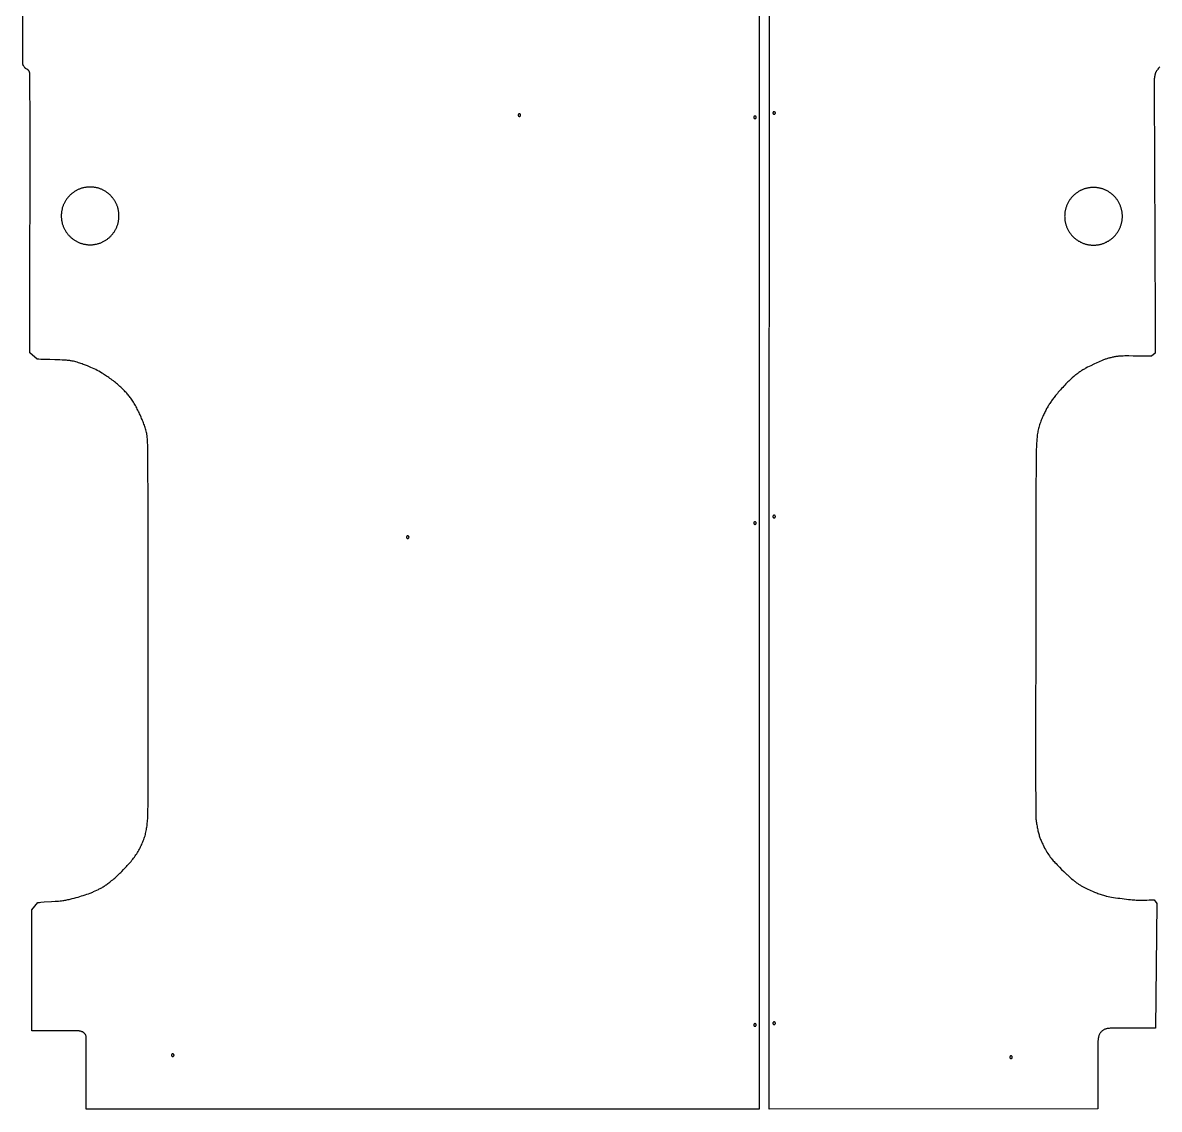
# Model space of a CAD drawing. Extents: x 346 to 6958, y 181 to 6446.
# Drawn here: x 2884 to 4655, y 2467 to 4162 of the extents above; entities that cross this region are included whole.
import ezdxf

# ---------------------------------------------------------------- set-up
doc = ezdxf.new("R2010")
doc.units = 0
doc.layers.add('Default Layer', color=1, linetype='CONTINUOUS')

msp = doc.modelspace()

# ---------------------------------------------------------------- linework, layer by layer
at = {"layer": 'Default Layer'}
for points in [[(4031.7, 4418.3), (4031.7, 3929.7), (4031.7, 3441.2), (4031.7, 2952.6), (4031.7, 2467.1), (2982.8, 2467), (2982.8, 2577), (2982.8, 2577.6), (2982.8, 2578.1), (2982.8, 2578.7), (2982.8, 2579.2), (2982.7, 2579.8), (2982.6, 2580.3), (2982.5, 2580.8), (2982.4, 2581.3), (2982.2, 2581.9), (2982, 2582.4), (2981.8, 2582.8), (2981.6, 2583.3), (2981.3, 2583.8), (2981, 2584.2), (2980.7, 2584.7), (2980.3, 2585.1), (2980, 2585.5), (2979.5, 2585.9), (2979.1, 2586.3), (2978.7, 2586.6), (2978.2, 2587), (2977.6, 2587.3), (2977.1, 2587.6), (2976.5, 2587.9), (2975.9, 2588.1), (2975.2, 2588.4), (2974.6, 2588.6), (2973.9, 2588.8), (2973.1, 2588.9), (2972.3, 2589.1), (2971.5, 2589.2), (2970.7, 2589.3), (2970.7, 2589.3), (2897.6, 2589.3), (2897.6, 2778.3), (2907.4, 2789.6), (2909.6, 2789.8), (2912, 2790), (2917.3, 2790.4), (2928.6, 2791.1), (2934.2, 2791.5), (2936.9, 2791.7), (2939.5, 2791.9), (2941.9, 2792.1), (2944.1, 2792.4), (2946, 2792.6), (2947.8, 2792.8), (2949.3, 2793.1), (2951, 2793.4), (2952.6, 2793.7), (2954.2, 2794.1), (2955.8, 2794.4), (2957.4, 2794.8), (2960.7, 2795.6), (2963.8, 2796.4), (2966.9, 2797.3), (2969.9, 2798.1), (2972.7, 2799), (2975.4, 2799.8), (2978.1, 2800.6), (2980.9, 2801.5), (2983.6, 2802.4), (2986.2, 2803.3), (2988.9, 2804.3), (2990.2, 2804.8), (2991.5, 2805.3), (2992.8, 2805.9), (2994.1, 2806.5), (2996.7, 2807.6), (2999.3, 2808.8), (3001.8, 2810.1), (3003, 2810.7), (3004.3, 2811.4), (3005.5, 2812), (3006.8, 2812.7), (3008, 2813.4), (3009.2, 2814.1), (3010.4, 2814.9), (3011.6, 2815.6), (3012.8, 2816.4), (3013.9, 2817.2), (3015.2, 2818), (3016.4, 2819), (3017.8, 2820.1), (3019.3, 2821.2), (3020.7, 2822.4), (3022.3, 2823.7), (3023.9, 2825), (3025.5, 2826.4), (3027.1, 2827.8), (3028.7, 2829.3), (3030.3, 2830.7), (3031.9, 2832.2), (3033.5, 2833.7), (3035, 2835.1), (3036.5, 2836.6), (3038, 2838), (3040.8, 2840.9), (3043.7, 2844), (3045.2, 2845.5), (3046.7, 2847.1), (3048.2, 2848.7), (3049.7, 2850.4), (3051.1, 2852), (3052.5, 2853.7), (3053.9, 2855.4), (3055.3, 2857.1), (3056.6, 2858.8), (3057.9, 2860.5), (3059.1, 2862.2), (3060.2, 2864), (3061.3, 2865.7), (3062.4, 2867.4), (3063.5, 2869.2), (3064.5, 2871), (3065.5, 2872.8), (3066.5, 2874.7), (3067.4, 2876.5), (3068.3, 2878.4), (3069.2, 2880.2), (3070, 2882.1), (3070.8, 2884), (3071.6, 2885.9), (3072.3, 2887.8), (3073, 2889.7), (3073.7, 2891.6), (3074.3, 2893.5), (3074.8, 2895.5), (3075.3, 2897.4), (3075.8, 2899.4), (3076.2, 2901.3), (3076.5, 2903.3), (3076.8, 2905.3), (3077.1, 2907.2), (3077.4, 2909.2), (3077.6, 2911.2), (3077.8, 2913.2), (3078, 2915.2), (3078.2, 2917.2), (3078.5, 2921.2), (3078.8, 2925.2), (3078.8, 2926.1), (3078.9, 2927.7), (3078.9, 2933.2), (3079, 2941.3), (3079, 2951.9), (3079.1, 2979.9), (3079.2, 3015.6), (3079.2, 3057.5), (3079.2, 3104), (3079.2, 3204.8), (3079.1, 3305.7), (3079, 3394.3), (3079, 3430.2), (3078.9, 3458.3), (3078.9, 3477.3), (3078.8, 3482.8), (3078.8, 3485.4), (3078.7, 3487.6), (3078.7, 3489.9), (3078.7, 3494.6), (3078.6, 3499.2), (3078.5, 3501.6), (3078.5, 3503.9), (3078.4, 3506.2), (3078.3, 3508.5), (3078.2, 3510.7), (3078, 3512.9), (3077.8, 3515), (3077.6, 3517.1), (3077.4, 3518.1), (3077.3, 3519.1), (3077.1, 3520.1), (3076.9, 3521), (3076.5, 3522.9), (3076.1, 3524.8), (3075.6, 3526.7), (3075.1, 3528.5), (3074.5, 3530.4), (3073.9, 3532.2), (3073.3, 3534), (3072.6, 3535.9), (3071.9, 3537.7), (3071.2, 3539.5), (3070.5, 3541.3), (3069.7, 3543.1), (3069, 3544.8), (3068.2, 3546.6), (3066.6, 3550.2), (3065.8, 3551.9), (3065, 3553.7), (3064.1, 3555.5), (3063.2, 3557.4), (3062.2, 3559.2), (3061.3, 3561), (3060.3, 3562.8), (3059.3, 3564.6), (3058.3, 3566.4), (3057.3, 3568.1), (3056.3, 3569.8), (3055.2, 3571.5), (3054.2, 3573.1), (3053.2, 3574.6), (3052.2, 3576.1), (3051.2, 3577.5), (3050.2, 3578.8), (3049.1, 3580.1), (3048.1, 3581.4), (3047, 3582.7), (3045.9, 3584), (3044.8, 3585.2), (3043.6, 3586.4), (3042.5, 3587.7), (3041.3, 3588.9), (3040.1, 3590), (3038.9, 3591.2), (3037.7, 3592.4), (3036.5, 3593.5), (3035.2, 3594.7), (3032.7, 3596.9), (3031.4, 3598), (3030, 3599.2), (3028.4, 3600.5), (3026.8, 3601.7), (3025.1, 3603.1), (3023.3, 3604.4), (3021.5, 3605.7), (3019.7, 3607), (3017.9, 3608.3), (3016.2, 3609.5), (3014.4, 3610.7), (3012.8, 3611.8), (3011.2, 3612.9), (3009.7, 3613.9), (3008.3, 3614.8), (3007.1, 3615.5), (3004.7, 3616.9), (3002.3, 3618.3), (2999.9, 3619.6), (2997.5, 3620.9), (2995, 3622.1), (2992.5, 3623.2), (2990, 3624.3), (2987.5, 3625.4), (2984.7, 3626.5), (2981.6, 3627.7), (2979.9, 3628.4), (2978.1, 3629), (2976.3, 3629.7), (2974.4, 3630.4), (2972.5, 3631), (2970.6, 3631.6), (2968.7, 3632.2), (2966.7, 3632.8), (2964.8, 3633.3), (2962.8, 3633.8), (2960.9, 3634.2), (2959.1, 3634.6), (2958.1, 3634.7), (2957, 3634.9), (2955.8, 3635), (2954.5, 3635.1), (2953.2, 3635.2), (2951.7, 3635.4), (2948.5, 3635.6), (2945.1, 3635.7), (2941.5, 3635.9), (2937.8, 3636), (2933.9, 3636.1), (2926.1, 3636.4), (2918.6, 3636.6), (2915.1, 3636.7), (2911.8, 3636.8), (2908.8, 3636.9), (2906.1, 3637.1), (2894.9, 3647), (2894.9, 3708.4), (2894.9, 3777.1), (2895, 3917.6), (2895, 3980), (2895, 4030.8), (2894.9, 4050.4), (2894.9, 4065.4), (2894.8, 4075.1), (2894.8, 4077.8), (2894.7, 4078.5), (2894.7, 4078.9), (2894.6, 4079.7), (2894.6, 4080.4), (2894.6, 4082), (2894.6, 4082.7), (2894.5, 4083.5), (2894.5, 4083.8), (2894.4, 4084.2), (2894.3, 4084.6), (2894.2, 4085), (2894.1, 4085.3), (2893.9, 4085.7), (2893.7, 4086.1), (2893.5, 4086.4), (2893.3, 4086.8), (2893, 4087.2), (2892.7, 4087.5), (2892.3, 4087.9), (2891.9, 4088.2), (2891.4, 4088.6), (2890.9, 4088.9), (2890.4, 4089.3), (2889.8, 4089.6), (2889.1, 4089.9), (2888.4, 4090.3), (2887.6, 4090.6), (2886.9, 4091.8), (2886.1, 4092.9), (2885.5, 4093.9), (2885.2, 4094.4), (2884.9, 4094.9), (2884.6, 4095.4), (2884.4, 4095.9), (2884.2, 4096.4), (2884, 4096.9), (2883.9, 4097.4), (2883.8, 4098), (2883.7, 4098.5), (2883.7, 4099.2), (2884.1, 4906.9)], [(4656.1, 4093.2), (4655.1, 4092), (4654.1, 4090.8), (4653.3, 4089.6), (4652.5, 4088.6), (4651.9, 4087.6), (4651.3, 4086.8), (4650.8, 4086), (4650.5, 4085.4), (4650.1, 4084.7), (4649.8, 4084), (4649.5, 4083.3), (4649.3, 4082.6), (4649.1, 4081.9), (4648.9, 4081.2), (4648.7, 4080.4), (4648.5, 4079.7), (4648.4, 4078.9), (4648.1, 4077.4), (4647.9, 4075.9), (4647.7, 4074.4), (4647.7, 4074), (4647.7, 4073.2), (4647.7, 4070.5), (4647.6, 4060.8), (4647.7, 4045.9), (4647.7, 4026.3), (4647.9, 3975.7), (4648.2, 3913.6), (4648.5, 3845), (4648.8, 3774.4), (4648.9, 3739.9), (4649, 3706.7), (4649, 3675.5), (4649, 3646.7), (4643.5, 3641.7), (4636.8, 3641.8), (4629.6, 3641.8), (4614.8, 3642), (4608, 3642.1), (4604.8, 3642.1), (4601.9, 3642.1), (4599.2, 3642), (4596.9, 3642), (4594.9, 3641.9), (4594.1, 3641.8), (4593.4, 3641.7), (4592, 3641.6), (4590.7, 3641.4), (4589.3, 3641.2), (4588, 3641), (4586.6, 3640.8), (4585.3, 3640.6), (4583.9, 3640.3), (4582.6, 3640), (4581.3, 3639.7), (4580, 3639.4), (4578.6, 3639.1), (4577.3, 3638.8), (4576.1, 3638.4), (4574.8, 3638), (4573.6, 3637.7), (4572.3, 3637.3), (4571.1, 3636.9), (4569.9, 3636.5), (4568.7, 3636), (4567.5, 3635.5), (4566.4, 3635.1), (4565.2, 3634.6), (4562.9, 3633.5), (4560.6, 3632.4), (4558.3, 3631.3), (4553.7, 3629.1), (4548.8, 3626.8), (4546.3, 3625.6), (4543.8, 3624.4), (4541.2, 3623.1), (4540, 3622.4), (4538.7, 3621.7), (4537.5, 3621), (4536.2, 3620.3), (4535, 3619.6), (4533.8, 3618.8), (4532.7, 3618.1), (4531.5, 3617.2), (4530.3, 3616.4), (4529.1, 3615.5), (4528, 3614.7), (4526.8, 3613.7), (4525.6, 3612.8), (4524.4, 3611.9), (4523.3, 3610.9), (4522.1, 3609.9), (4519.8, 3607.9), (4517.6, 3605.9), (4515.4, 3603.9), (4514.3, 3602.8), (4512.9, 3601.5), (4511.5, 3600), (4510, 3598.5), (4508.4, 3596.8), (4506.7, 3595), (4505, 3593.1), (4503.2, 3591.3), (4501.5, 3589.4), (4499.8, 3587.5), (4498.1, 3585.6), (4496.6, 3583.8), (4495.1, 3582), (4493.7, 3580.4), (4492.5, 3578.9), (4491.4, 3577.5), (4490.4, 3576.2), (4489.5, 3574.9), (4488.5, 3573.6), (4487.6, 3572.3), (4486.7, 3570.9), (4485.8, 3569.6), (4484.9, 3568.2), (4484, 3566.9), (4483.2, 3565.5), (4482.3, 3564.1), (4481.5, 3562.7), (4480.7, 3561.3), (4479.9, 3559.9), (4479.1, 3558.4), (4478.4, 3557), (4477.6, 3555.6), (4476.9, 3554.1), (4476.2, 3552.5), (4475.4, 3550.9), (4474.6, 3549.2), (4473.9, 3547.5), (4473.1, 3545.7), (4472.4, 3543.9), (4471.6, 3542.1), (4470.9, 3540.2), (4470.2, 3538.3), (4469.5, 3536.4), (4468.9, 3534.5), (4468.3, 3532.6), (4467.7, 3530.7), (4467.2, 3528.8), (4466.7, 3526.9), (4466.3, 3525), (4466, 3523.1), (4465.6, 3521.1), (4465.3, 3519.1), (4465.1, 3517.1), (4464.9, 3515.1), (4464.7, 3513), (4464.5, 3510.9), (4464.4, 3508.9), (4464.2, 3506.8), (4464, 3502.6), (4463.6, 3494.3), (4463.6, 3491.7), (4463.5, 3486.1), (4463.4, 3466.9), (4463.3, 3438.1), (4463.2, 3401.5), (4463.1, 3358.5), (4463, 3310.7), (4462.9, 3259.8), (4462.8, 3207.3), (4462.8, 3154.9), (4462.7, 3104), (4462.7, 3056.3), (4462.7, 3013.5), (4462.7, 2976.9), (4462.8, 2948.4), (4462.8, 2937.6), (4462.9, 2929.4), (4463, 2924), (4463, 2922.3), (4463.1, 2921.5), (4463.2, 2919.7), (4463.5, 2917.9), (4463.7, 2916.1), (4464, 2914.2), (4464.2, 2912.3), (4464.6, 2910.5), (4464.9, 2908.6), (4465.2, 2906.8), (4465.6, 2905), (4466, 2903.2), (4466.3, 2901.4), (4466.7, 2899.7), (4467.2, 2898.1), (4467.6, 2896.5), (4468, 2895), (4468.4, 2893.6), (4468.9, 2892.1), (4469.4, 2890.7), (4469.9, 2889.3), (4470.5, 2887.8), (4471.1, 2886.3), (4471.7, 2884.9), (4472.4, 2883.5), (4473, 2882), (4473.7, 2880.6), (4474.3, 2879.3), (4475.6, 2876.7), (4476.8, 2874.3), (4478, 2872.1), (4479.1, 2870.1), (4480.3, 2868.1), (4481.5, 2866.2), (4482.8, 2864.3), (4484.1, 2862.4), (4485.5, 2860.5), (4486.9, 2858.7), (4488.3, 2856.9), (4489.1, 2855.9), (4490.2, 2854.7), (4491.5, 2853.4), (4492.9, 2851.8), (4494.5, 2850.2), (4496.1, 2848.4), (4499.7, 2844.8), (4503.3, 2841.2), (4506.8, 2837.8), (4509.9, 2834.8), (4511.2, 2833.5), (4512.3, 2832.5), (4514.5, 2830.5), (4516.7, 2828.6), (4518.9, 2826.7), (4521.2, 2824.8), (4523.4, 2823), (4524.5, 2822.1), (4525.6, 2821.2), (4526.7, 2820.4), (4527.8, 2819.7), (4528.8, 2818.9), (4529.8, 2818.3), (4530.8, 2817.6), (4531.8, 2817), (4532.8, 2816.4), (4533.8, 2815.8), (4535.9, 2814.6), (4538, 2813.4), (4540.1, 2812.4), (4542.2, 2811.3), (4544.3, 2810.3), (4546.5, 2809.3), (4548.8, 2808.2), (4551.6, 2807.1), (4554.7, 2805.8), (4556.3, 2805.1), (4558, 2804.5), (4559.7, 2803.8), (4561.4, 2803.2), (4563.1, 2802.6), (4564.9, 2802), (4566.6, 2801.4), (4568.3, 2800.9), (4570, 2800.4), (4571.6, 2799.9), (4572.5, 2799.7), (4573.5, 2799.5), (4575.7, 2799), (4578.3, 2798.6), (4581.1, 2798.1), (4584.1, 2797.6), (4587.4, 2797.1), (4590.7, 2796.6), (4594.2, 2796.2), (4597.6, 2795.7), (4601, 2795.3), (4604.3, 2794.9), (4607.5, 2794.5), (4610.4, 2794.2), (4613.1, 2793.9), (4615.5, 2793.7), (4617.6, 2793.6), (4619.4, 2793.4), (4621.3, 2793.3), (4623.2, 2793.3), (4625, 2793.2), (4626.9, 2793.2), (4628.7, 2793.2), (4632.5, 2793.3), (4636.2, 2793.4), (4639.9, 2793.5), (4643.7, 2793.5), (4645.5, 2793.5), (4647.4, 2793.6), (4651.8, 2787.8), (4649.7, 2593.4), (4579.9, 2593.4), (4578.8, 2593.4), (4577.6, 2593.3), (4576.5, 2593.2), (4575.5, 2593.1), (4574.4, 2592.9), (4573.4, 2592.7), (4572.5, 2592.4), (4571.5, 2592.1), (4570.6, 2591.8), (4569.7, 2591.4), (4568.9, 2591), (4568.1, 2590.5), (4567.3, 2590), (4566.5, 2589.4), (4565.8, 2588.8), (4565.2, 2588.1), (4564.5, 2587.4), (4563.9, 2586.7), (4563.4, 2585.9), (4562.8, 2585), (4562.4, 2584.1), (4561.9, 2583.2), (4561.5, 2582.2), (4561.2, 2581.1), (4560.8, 2580), (4560.6, 2578.9), (4560.3, 2577.7), (4560.1, 2576.4), (4560, 2575.1), (4559.9, 2573.7), (4559.8, 2572.3), (4559.8, 2570.9), (4559.8, 2570.9), (4559.8, 2467.5), (4047.2, 2467.3), (4047.6, 4907)]]:
    msp.add_lwpolyline(points, dxfattribs=at)
for points in [[(4055.1, 4019.2), (4055.3, 4019.2), (4055.5, 4019.2), (4055.7, 4019.3), (4055.9, 4019.3), (4056, 4019.4), (4056.2, 4019.5), (4056.4, 4019.6), (4056.5, 4019.7), (4056.6, 4019.9), (4056.7, 4020), (4056.8, 4020.2), (4056.9, 4020.4), (4057, 4020.6), (4057, 4020.8), (4057.1, 4021), (4057.1, 4021.2), (4057.1, 4021.4), (4057, 4021.6), (4057, 4021.8), (4056.9, 4021.9), (4056.8, 4022.1), (4056.7, 4022.3), (4056.6, 4022.4), (4056.5, 4022.6), (4056.4, 4022.7), (4056.2, 4022.8), (4056, 4022.9), (4055.9, 4023), (4055.7, 4023.1), (4055.5, 4023.1), (4055.3, 4023.2), (4055.1, 4023.2), (4054.9, 4023.2), (4054.7, 4023.1), (4054.5, 4023.1), (4054.3, 4023), (4054.1, 4022.9), (4054, 4022.8), (4053.8, 4022.7), (4053.7, 4022.6), (4053.5, 4022.4), (4053.4, 4022.3), (4053.3, 4022.1), (4053.2, 4021.9), (4053.2, 4021.8), (4053.1, 4021.6), (4053.1, 4021.4), (4053.1, 4021.2), (4053.1, 4021), (4053.1, 4020.8), (4053.2, 4020.6), (4053.2, 4020.4), (4053.3, 4020.2), (4053.4, 4020), (4053.5, 4019.9), (4053.7, 4019.7), (4053.8, 4019.6), (4054, 4019.5), (4054.1, 4019.4), (4054.3, 4019.3), (4054.5, 4019.3), (4054.7, 4019.2), (4054.9, 4019.2), (4055.1, 4019.2)], [(3657.9, 4015.7), (3658.2, 4015.7), (3658.3, 4015.8), (3658.5, 4015.8), (3658.7, 4015.9), (3658.9, 4016), (3659.1, 4016.1), (3659.2, 4016.2), (3659.4, 4016.3), (3659.5, 4016.4), (3659.6, 4016.6), (3659.7, 4016.8), (3659.8, 4016.9), (3659.9, 4017.1), (3659.9, 4017.3), (3659.9, 4017.5), (3659.9, 4017.7), (3659.9, 4017.9), (3659.9, 4018.1), (3659.9, 4018.3), (3659.8, 4018.5), (3659.7, 4018.7), (3659.6, 4018.8), (3659.5, 4019), (3659.4, 4019.1), (3659.2, 4019.3), (3659.1, 4019.4), (3658.9, 4019.5), (3658.7, 4019.6), (3658.5, 4019.6), (3658.3, 4019.7), (3658.2, 4019.7), (3657.9, 4019.7), (3657.7, 4019.7), (3657.5, 4019.7), (3657.4, 4019.6), (3657.2, 4019.6), (3657, 4019.5), (3656.8, 4019.4), (3656.7, 4019.3), (3656.5, 4019.1), (3656.4, 4019), (3656.3, 4018.8), (3656.2, 4018.7), (3656.1, 4018.5), (3656, 4018.3), (3656, 4018.1), (3656, 4017.9), (3655.9, 4017.7), (3656, 4017.5), (3656, 4017.3), (3656, 4017.1), (3656.1, 4016.9), (3656.2, 4016.8), (3656.3, 4016.6), (3656.4, 4016.4), (3656.5, 4016.3), (3656.7, 4016.2), (3656.8, 4016.1), (3657, 4016), (3657.2, 4015.9), (3657.4, 4015.8), (3657.5, 4015.8), (3657.7, 4015.7), (3657.9, 4015.7)], [(4025.2, 4012.3), (4025.4, 4012.4), (4025.6, 4012.4), (4025.8, 4012.4), (4026, 4012.5), (4026.1, 4012.6), (4026.3, 4012.7), (4026.5, 4012.8), (4026.6, 4012.9), (4026.7, 4013.1), (4026.8, 4013.2), (4026.9, 4013.4), (4027, 4013.6), (4027.1, 4013.7), (4027.1, 4013.9), (4027.2, 4014.1), (4027.2, 4014.3), (4027.2, 4014.5), (4027.1, 4014.7), (4027.1, 4014.9), (4027, 4015.1), (4026.9, 4015.3), (4026.8, 4015.5), (4026.7, 4015.6), (4026.6, 4015.8), (4026.5, 4015.9), (4026.3, 4016), (4026.1, 4016.1), (4026, 4016.2), (4025.8, 4016.3), (4025.6, 4016.3), (4025.4, 4016.3), (4025.2, 4016.3), (4025, 4016.3), (4024.8, 4016.3), (4024.6, 4016.3), (4024.4, 4016.2), (4024.2, 4016.1), (4024.1, 4016), (4023.9, 4015.9), (4023.8, 4015.8), (4023.6, 4015.6), (4023.5, 4015.5), (4023.4, 4015.3), (4023.3, 4015.1), (4023.3, 4014.9), (4023.2, 4014.7), (4023.2, 4014.5), (4023.2, 4014.3), (4023.2, 4014.1), (4023.2, 4013.9), (4023.3, 4013.7), (4023.3, 4013.6), (4023.4, 4013.4), (4023.5, 4013.2), (4023.6, 4013.1), (4023.8, 4012.9), (4023.9, 4012.8), (4024.1, 4012.7), (4024.2, 4012.6), (4024.4, 4012.5), (4024.6, 4012.4), (4024.8, 4012.4), (4025, 4012.4), (4025.2, 4012.3)], [(2988.7, 3815.6), (2989.9, 3815.6), (2991, 3815.6), (2992.2, 3815.7), (2993.3, 3815.8), (2994.5, 3816), (2995.6, 3816.1), (2996.7, 3816.3), (2997.8, 3816.5), (2998.9, 3816.7), (3000, 3817), (3001.1, 3817.3), (3002.1, 3817.6), (3003.2, 3818), (3004.2, 3818.3), (3005.2, 3818.7), (3006.2, 3819.1), (3007.3, 3819.6), (3008.2, 3820), (3009.2, 3820.5), (3010.2, 3821), (3011.1, 3821.6), (3012.1, 3822.1), (3013, 3822.7), (3013.9, 3823.3), (3014.8, 3823.9), (3015.7, 3824.5), (3016.5, 3825.2), (3017.4, 3825.9), (3018.2, 3826.6), (3019, 3827.3), (3019.8, 3828), (3020.6, 3828.8), (3021.3, 3829.5), (3022, 3830.3), (3022.8, 3831.1), (3023.5, 3832), (3024.1, 3832.8), (3024.8, 3833.7), (3025.4, 3834.5), (3026, 3835.4), (3026.6, 3836.3), (3027.2, 3837.3), (3027.8, 3838.2), (3028.3, 3839.1), (3028.8, 3840.1), (3029.3, 3841.1), (3029.8, 3842.1), (3030.2, 3843.1), (3030.6, 3844.1), (3031, 3845.1), (3031.4, 3846.2), (3031.7, 3847.2), (3032, 3848.3), (3032.3, 3849.3), (3032.6, 3850.4), (3032.8, 3851.5), (3033, 3852.6), (3033.2, 3853.7), (3033.4, 3854.9), (3033.5, 3856), (3033.6, 3857.1), (3033.7, 3858.3), (3033.7, 3859.4), (3033.7, 3860.6), (3033.7, 3861.8), (3033.7, 3862.9), (3033.6, 3864.1), (3033.5, 3865.2), (3033.4, 3866.3), (3033.2, 3867.4), (3033, 3868.6), (3032.8, 3869.7), (3032.6, 3870.8), (3032.3, 3871.8), (3032, 3872.9), (3031.7, 3874), (3031.4, 3875), (3031, 3876.1), (3030.6, 3877.1), (3030.2, 3878.1), (3029.8, 3879.1), (3029.3, 3880.1), (3028.8, 3881.1), (3028.3, 3882), (3027.8, 3883), (3027.2, 3883.9), (3026.6, 3884.8), (3026, 3885.7), (3025.4, 3886.6), (3024.8, 3887.5), (3024.1, 3888.4), (3023.5, 3889.2), (3022.8, 3890), (3022, 3890.8), (3021.3, 3891.6), (3020.6, 3892.4), (3019.8, 3893.2), (3019, 3893.9), (3018.2, 3894.6), (3017.4, 3895.3), (3016.5, 3896), (3015.7, 3896.6), (3014.8, 3897.3), (3013.9, 3897.9), (3013, 3898.5), (3012.1, 3899.1), (3011.1, 3899.6), (3010.2, 3900.2), (3009.2, 3900.7), (3008.2, 3901.2), (3007.3, 3901.6), (3006.2, 3902.1), (3005.2, 3902.5), (3004.2, 3902.9), (3003.2, 3903.2), (3002.1, 3903.6), (3001.1, 3903.9), (3000, 3904.2), (2998.9, 3904.4), (2997.8, 3904.7), (2996.7, 3904.9), (2995.6, 3905.1), (2994.5, 3905.2), (2993.3, 3905.4), (2992.2, 3905.5), (2991, 3905.5), (2989.9, 3905.6), (2988.7, 3905.6), (2987.6, 3905.6), (2986.4, 3905.5), (2985.3, 3905.5), (2984.1, 3905.4), (2983, 3905.2), (2981.9, 3905.1), (2980.8, 3904.9), (2979.7, 3904.7), (2978.6, 3904.4), (2977.5, 3904.2), (2976.4, 3903.9), (2975.4, 3903.6), (2974.3, 3903.2), (2973.3, 3902.9), (2972.2, 3902.5), (2971.2, 3902.1), (2970.2, 3901.6), (2969.2, 3901.2), (2968.2, 3900.7), (2967.3, 3900.2), (2966.3, 3899.6), (2965.4, 3899.1), (2964.5, 3898.5), (2963.6, 3897.9), (2962.7, 3897.3), (2961.8, 3896.6), (2961, 3896), (2960.1, 3895.3), (2959.3, 3894.6), (2958.5, 3893.9), (2957.7, 3893.2), (2956.9, 3892.4), (2956.2, 3891.6), (2955.4, 3890.8), (2954.7, 3890), (2954, 3889.2), (2953.3, 3888.4), (2952.7, 3887.5), (2952, 3886.6), (2951.4, 3885.7), (2950.8, 3884.8), (2950.2, 3883.9), (2949.7, 3883), (2949.2, 3882), (2948.7, 3881.1), (2948.2, 3880.1), (2947.7, 3879.1), (2947.3, 3878.1), (2946.9, 3877.1), (2946.5, 3876.1), (2946.1, 3875), (2945.8, 3874), (2945.4, 3872.9), (2945.1, 3871.8), (2944.9, 3870.8), (2944.6, 3869.7), (2944.4, 3868.6), (2944.3, 3867.4), (2944.1, 3866.3), (2944, 3865.2), (2943.9, 3864.1), (2943.8, 3862.9), (2943.7, 3861.8), (2943.7, 3860.6), (2943.7, 3859.4), (2943.8, 3858.3), (2943.9, 3857.1), (2944, 3856), (2944.1, 3854.9), (2944.3, 3853.7), (2944.4, 3852.6), (2944.6, 3851.5), (2944.9, 3850.4), (2945.1, 3849.3), (2945.4, 3848.3), (2945.8, 3847.2), (2946.1, 3846.2), (2946.5, 3845.1), (2946.9, 3844.1), (2947.3, 3843.1), (2947.7, 3842.1), (2948.2, 3841.1), (2948.7, 3840.1), (2949.2, 3839.1), (2949.7, 3838.2), (2950.2, 3837.3), (2950.8, 3836.3), (2951.4, 3835.4), (2952, 3834.5), (2952.7, 3833.7), (2953.3, 3832.8), (2954, 3832), (2954.7, 3831.1), (2955.4, 3830.3), (2956.2, 3829.5), (2956.9, 3828.8), (2957.7, 3828), (2958.5, 3827.3), (2959.3, 3826.6), (2960.1, 3825.9), (2961, 3825.2), (2961.8, 3824.5), (2962.7, 3823.9), (2963.6, 3823.3), (2964.5, 3822.7), (2965.4, 3822.1), (2966.3, 3821.6), (2967.3, 3821), (2968.2, 3820.5), (2969.2, 3820), (2970.2, 3819.6), (2971.2, 3819.1), (2972.2, 3818.7), (2973.3, 3818.3), (2974.3, 3818), (2975.4, 3817.6), (2976.4, 3817.3), (2977.5, 3817), (2978.6, 3816.7), (2979.7, 3816.5), (2980.8, 3816.3), (2981.9, 3816.1), (2983, 3816), (2984.1, 3815.8), (2985.3, 3815.7), (2986.4, 3815.6), (2987.6, 3815.6), (2988.7, 3815.6)], [(4552.9, 3814.9), (4554.1, 3814.9), (4555.3, 3815), (4556.4, 3815.1), (4557.5, 3815.2), (4558.7, 3815.3), (4559.8, 3815.4), (4560.9, 3815.6), (4562, 3815.8), (4563.1, 3816.1), (4564.2, 3816.3), (4565.3, 3816.6), (4566.3, 3816.9), (4567.4, 3817.3), (4568.4, 3817.7), (4569.4, 3818), (4570.5, 3818.5), (4571.5, 3818.9), (4572.4, 3819.4), (4573.4, 3819.8), (4574.4, 3820.4), (4575.3, 3820.9), (4576.3, 3821.4), (4577.2, 3822), (4578.1, 3822.6), (4579, 3823.2), (4579.9, 3823.9), (4580.7, 3824.5), (4581.6, 3825.2), (4582.4, 3825.9), (4583.2, 3826.6), (4584, 3827.3), (4584.8, 3828.1), (4585.5, 3828.9), (4586.2, 3829.7), (4587, 3830.5), (4587.7, 3831.3), (4588.3, 3832.1), (4589, 3833), (4589.6, 3833.9), (4590.3, 3834.8), (4590.8, 3835.7), (4591.4, 3836.6), (4592, 3837.5), (4592.5, 3838.5), (4593, 3839.4), (4593.5, 3840.4), (4594, 3841.4), (4594.4, 3842.4), (4594.8, 3843.4), (4595.2, 3844.4), (4595.6, 3845.5), (4595.9, 3846.5), (4596.2, 3847.6), (4596.5, 3848.7), (4596.8, 3849.8), (4597, 3850.9), (4597.2, 3852), (4597.4, 3853.1), (4597.6, 3854.2), (4597.7, 3855.3), (4597.8, 3856.5), (4597.9, 3857.6), (4597.9, 3858.8), (4597.9, 3859.9), (4597.9, 3861.1), (4597.9, 3862.2), (4597.8, 3863.4), (4597.7, 3864.5), (4597.6, 3865.7), (4597.4, 3866.8), (4597.2, 3867.9), (4597, 3869), (4596.8, 3870.1), (4596.5, 3871.2), (4596.2, 3872.2), (4595.9, 3873.3), (4595.6, 3874.4), (4595.2, 3875.4), (4594.8, 3876.4), (4594.4, 3877.4), (4594, 3878.4), (4593.5, 3879.4), (4593, 3880.4), (4592.5, 3881.4), (4592, 3882.3), (4591.4, 3883.3), (4590.8, 3884.2), (4590.3, 3885.1), (4589.6, 3886), (4589, 3886.8), (4588.3, 3887.7), (4587.7, 3888.5), (4587, 3889.4), (4586.2, 3890.2), (4585.5, 3891), (4584.8, 3891.7), (4584, 3892.5), (4583.2, 3893.2), (4582.4, 3893.9), (4581.6, 3894.6), (4580.7, 3895.3), (4579.9, 3896), (4579, 3896.6), (4578.1, 3897.2), (4577.2, 3897.8), (4576.3, 3898.4), (4575.3, 3899), (4574.4, 3899.5), (4573.4, 3900), (4572.4, 3900.5), (4571.5, 3900.9), (4570.5, 3901.4), (4569.4, 3901.8), (4568.4, 3902.2), (4567.4, 3902.6), (4566.3, 3902.9), (4565.3, 3903.2), (4564.2, 3903.5), (4563.1, 3903.8), (4562, 3904), (4560.9, 3904.2), (4559.8, 3904.4), (4558.7, 3904.6), (4557.5, 3904.7), (4556.4, 3904.8), (4555.3, 3904.9), (4554.1, 3904.9), (4552.9, 3904.9), (4551.8, 3904.9), (4550.6, 3904.9), (4549.5, 3904.8), (4548.3, 3904.7), (4547.2, 3904.6), (4546.1, 3904.4), (4545, 3904.2), (4543.9, 3904), (4542.8, 3903.8), (4541.7, 3903.5), (4540.6, 3903.2), (4539.6, 3902.9), (4538.5, 3902.6), (4537.5, 3902.2), (4536.4, 3901.8), (4535.4, 3901.4), (4534.4, 3900.9), (4533.4, 3900.5), (4532.5, 3900), (4531.5, 3899.5), (4530.5, 3899), (4529.6, 3898.4), (4528.7, 3897.8), (4527.8, 3897.2), (4526.9, 3896.6), (4526, 3896), (4525.2, 3895.3), (4524.3, 3894.6), (4523.5, 3893.9), (4522.7, 3893.2), (4521.9, 3892.5), (4521.1, 3891.7), (4520.4, 3891), (4519.6, 3890.2), (4518.9, 3889.4), (4518.2, 3888.5), (4517.5, 3887.7), (4516.9, 3886.8), (4516.2, 3886), (4515.6, 3885.1), (4515, 3884.2), (4514.5, 3883.3), (4513.9, 3882.3), (4513.4, 3881.4), (4512.9, 3880.4), (4512.4, 3879.4), (4511.9, 3878.4), (4511.5, 3877.4), (4511.1, 3876.4), (4510.7, 3875.4), (4510.3, 3874.4), (4510, 3873.3), (4509.6, 3872.2), (4509.4, 3871.2), (4509.1, 3870.1), (4508.9, 3869), (4508.6, 3867.9), (4508.5, 3866.8), (4508.3, 3865.7), (4508.2, 3864.5), (4508.1, 3863.4), (4508, 3862.2), (4508, 3861.1), (4507.9, 3859.9), (4508, 3858.8), (4508, 3857.6), (4508.1, 3856.5), (4508.2, 3855.3), (4508.3, 3854.2), (4508.5, 3853.1), (4508.6, 3852), (4508.9, 3850.9), (4509.1, 3849.8), (4509.4, 3848.7), (4509.6, 3847.6), (4510, 3846.5), (4510.3, 3845.5), (4510.7, 3844.4), (4511.1, 3843.4), (4511.5, 3842.4), (4511.9, 3841.4), (4512.4, 3840.4), (4512.9, 3839.4), (4513.4, 3838.5), (4513.9, 3837.5), (4514.5, 3836.6), (4515, 3835.7), (4515.6, 3834.8), (4516.2, 3833.9), (4516.9, 3833), (4517.5, 3832.1), (4518.2, 3831.3), (4518.9, 3830.5), (4519.6, 3829.7), (4520.4, 3828.9), (4521.1, 3828.1), (4521.9, 3827.3), (4522.7, 3826.6), (4523.5, 3825.9), (4524.3, 3825.2), (4525.2, 3824.5), (4526, 3823.9), (4526.9, 3823.2), (4527.8, 3822.6), (4528.7, 3822), (4529.6, 3821.4), (4530.5, 3820.9), (4531.5, 3820.4), (4532.5, 3819.8), (4533.4, 3819.4), (4534.4, 3818.9), (4535.4, 3818.5), (4536.4, 3818), (4537.5, 3817.7), (4538.5, 3817.3), (4539.6, 3816.9), (4540.6, 3816.6), (4541.7, 3816.3), (4542.8, 3816.1), (4543.9, 3815.8), (4545, 3815.6), (4546.1, 3815.4), (4547.2, 3815.3), (4548.3, 3815.2), (4549.5, 3815.1), (4550.6, 3815), (4551.8, 3814.9), (4552.9, 3814.9)], [(4055.1, 3389.6), (4055.3, 3389.6), (4055.5, 3389.7), (4055.7, 3389.7), (4055.9, 3389.8), (4056, 3389.9), (4056.2, 3390), (4056.4, 3390.1), (4056.5, 3390.2), (4056.6, 3390.3), (4056.7, 3390.5), (4056.8, 3390.7), (4056.9, 3390.8), (4057, 3391), (4057, 3391.2), (4057.1, 3391.4), (4057.1, 3391.6), (4057.1, 3391.8), (4057, 3392), (4057, 3392.2), (4056.9, 3392.4), (4056.8, 3392.6), (4056.7, 3392.7), (4056.6, 3392.9), (4056.5, 3393), (4056.4, 3393.2), (4056.2, 3393.3), (4056, 3393.4), (4055.9, 3393.5), (4055.7, 3393.5), (4055.5, 3393.6), (4055.3, 3393.6), (4055.1, 3393.6), (4054.9, 3393.6), (4054.7, 3393.6), (4054.5, 3393.5), (4054.3, 3393.5), (4054.1, 3393.4), (4054, 3393.3), (4053.8, 3393.2), (4053.7, 3393), (4053.5, 3392.9), (4053.4, 3392.7), (4053.3, 3392.6), (4053.2, 3392.4), (4053.2, 3392.2), (4053.1, 3392), (4053.1, 3391.8), (4053.1, 3391.6), (4053.1, 3391.4), (4053.1, 3391.2), (4053.2, 3391), (4053.2, 3390.8), (4053.3, 3390.7), (4053.4, 3390.5), (4053.5, 3390.3), (4053.7, 3390.2), (4053.8, 3390.1), (4054, 3390), (4054.1, 3389.9), (4054.3, 3389.8), (4054.5, 3389.7), (4054.7, 3389.7), (4054.9, 3389.6), (4055.1, 3389.6)], [(4025.2, 3379.4), (4025.4, 3379.4), (4025.6, 3379.5), (4025.8, 3379.5), (4026, 3379.6), (4026.1, 3379.7), (4026.3, 3379.8), (4026.5, 3379.9), (4026.6, 3380), (4026.7, 3380.1), (4026.8, 3380.3), (4026.9, 3380.5), (4027, 3380.6), (4027.1, 3380.8), (4027.1, 3381), (4027.2, 3381.2), (4027.2, 3381.4), (4027.2, 3381.6), (4027.1, 3381.8), (4027.1, 3382), (4027, 3382.2), (4026.9, 3382.4), (4026.8, 3382.5), (4026.7, 3382.7), (4026.6, 3382.8), (4026.5, 3383), (4026.3, 3383.1), (4026.1, 3383.2), (4026, 3383.3), (4025.8, 3383.3), (4025.6, 3383.4), (4025.4, 3383.4), (4025.2, 3383.4), (4025, 3383.4), (4024.8, 3383.4), (4024.6, 3383.3), (4024.4, 3383.3), (4024.2, 3383.2), (4024.1, 3383.1), (4023.9, 3383), (4023.8, 3382.8), (4023.6, 3382.7), (4023.5, 3382.5), (4023.4, 3382.4), (4023.3, 3382.2), (4023.3, 3382), (4023.2, 3381.8), (4023.2, 3381.6), (4023.2, 3381.4), (4023.2, 3381.2), (4023.2, 3381), (4023.3, 3380.8), (4023.3, 3380.6), (4023.4, 3380.5), (4023.5, 3380.3), (4023.6, 3380.1), (4023.8, 3380), (4023.9, 3379.9), (4024.1, 3379.8), (4024.2, 3379.7), (4024.4, 3379.6), (4024.6, 3379.5), (4024.8, 3379.5), (4025, 3379.4), (4025.2, 3379.4)], [(3483.9, 3357.4), (3484.1, 3357.5), (3484.3, 3357.5), (3484.5, 3357.5), (3484.6, 3357.6), (3484.8, 3357.7), (3485, 3357.8), (3485.1, 3357.9), (3485.3, 3358), (3485.4, 3358.2), (3485.5, 3358.3), (3485.6, 3358.5), (3485.7, 3358.7), (3485.8, 3358.9), (3485.8, 3359), (3485.9, 3359.2), (3485.9, 3359.4), (3485.9, 3359.7), (3485.8, 3359.8), (3485.8, 3360), (3485.7, 3360.2), (3485.6, 3360.4), (3485.5, 3360.6), (3485.4, 3360.7), (3485.3, 3360.9), (3485.1, 3361), (3485, 3361.1), (3484.8, 3361.2), (3484.6, 3361.3), (3484.5, 3361.4), (3484.3, 3361.4), (3484.1, 3361.4), (3483.9, 3361.4), (3483.7, 3361.4), (3483.5, 3361.4), (3483.3, 3361.4), (3483.1, 3361.3), (3482.9, 3361.2), (3482.8, 3361.1), (3482.6, 3361), (3482.5, 3360.9), (3482.3, 3360.7), (3482.2, 3360.6), (3482.1, 3360.4), (3482, 3360.2), (3482, 3360), (3481.9, 3359.8), (3481.9, 3359.7), (3481.9, 3359.4), (3481.9, 3359.2), (3481.9, 3359), (3482, 3358.9), (3482, 3358.7), (3482.1, 3358.5), (3482.2, 3358.3), (3482.3, 3358.2), (3482.5, 3358), (3482.6, 3357.9), (3482.8, 3357.8), (3482.9, 3357.7), (3483.1, 3357.6), (3483.3, 3357.5), (3483.5, 3357.5), (3483.7, 3357.5), (3483.9, 3357.4)], [(4025.2, 2596.6), (4025.4, 2596.6), (4025.6, 2596.6), (4025.8, 2596.7), (4026, 2596.8), (4026.1, 2596.8), (4026.3, 2596.9), (4026.5, 2597.1), (4026.6, 2597.2), (4026.7, 2597.3), (4026.8, 2597.5), (4026.9, 2597.6), (4027, 2597.8), (4027.1, 2598), (4027.1, 2598.2), (4027.2, 2598.4), (4027.2, 2598.6), (4027.2, 2598.8), (4027.1, 2599), (4027.1, 2599.2), (4027, 2599.4), (4026.9, 2599.6), (4026.8, 2599.7), (4026.7, 2599.9), (4026.6, 2600), (4026.5, 2600.1), (4026.3, 2600.3), (4026.1, 2600.4), (4026, 2600.4), (4025.8, 2600.5), (4025.6, 2600.6), (4025.4, 2600.6), (4025.2, 2600.6), (4025, 2600.6), (4024.8, 2600.6), (4024.6, 2600.5), (4024.4, 2600.4), (4024.2, 2600.4), (4024.1, 2600.3), (4023.9, 2600.1), (4023.8, 2600), (4023.6, 2599.9), (4023.5, 2599.7), (4023.4, 2599.6), (4023.3, 2599.4), (4023.3, 2599.2), (4023.2, 2599), (4023.2, 2598.8), (4023.2, 2598.6), (4023.2, 2598.4), (4023.2, 2598.2), (4023.3, 2598), (4023.3, 2597.8), (4023.4, 2597.6), (4023.5, 2597.5), (4023.6, 2597.3), (4023.8, 2597.2), (4023.9, 2597.1), (4024.1, 2596.9), (4024.2, 2596.8), (4024.4, 2596.8), (4024.6, 2596.7), (4024.8, 2596.6), (4025, 2596.6), (4025.2, 2596.6)], [(4055.1, 2599.3), (4055.3, 2599.3), (4055.5, 2599.3), (4055.7, 2599.4), (4055.9, 2599.5), (4056, 2599.5), (4056.2, 2599.6), (4056.4, 2599.8), (4056.5, 2599.9), (4056.6, 2600), (4056.7, 2600.2), (4056.8, 2600.3), (4056.9, 2600.5), (4057, 2600.7), (4057, 2600.9), (4057.1, 2601.1), (4057.1, 2601.3), (4057.1, 2601.5), (4057, 2601.7), (4057, 2601.9), (4056.9, 2602.1), (4056.8, 2602.3), (4056.7, 2602.4), (4056.6, 2602.6), (4056.5, 2602.7), (4056.4, 2602.8), (4056.2, 2603), (4056, 2603.1), (4055.9, 2603.1), (4055.7, 2603.2), (4055.5, 2603.3), (4055.3, 2603.3), (4055.1, 2603.3), (4054.9, 2603.3), (4054.7, 2603.3), (4054.5, 2603.2), (4054.3, 2603.1), (4054.1, 2603.1), (4054, 2603), (4053.8, 2602.8), (4053.7, 2602.7), (4053.5, 2602.6), (4053.4, 2602.4), (4053.3, 2602.3), (4053.2, 2602.1), (4053.2, 2601.9), (4053.1, 2601.7), (4053.1, 2601.5), (4053.1, 2601.3), (4053.1, 2601.1), (4053.1, 2600.9), (4053.2, 2600.7), (4053.2, 2600.5), (4053.3, 2600.3), (4053.4, 2600.2), (4053.5, 2600), (4053.7, 2599.9), (4053.8, 2599.8), (4054, 2599.6), (4054.1, 2599.5), (4054.3, 2599.5), (4054.5, 2599.4), (4054.7, 2599.3), (4054.9, 2599.3), (4055.1, 2599.3)], [(3117.5, 2549.5), (3117.7, 2549.5), (3117.9, 2549.5), (3118.1, 2549.5), (3118.3, 2549.6), (3118.5, 2549.7), (3118.6, 2549.8), (3118.8, 2549.9), (3118.9, 2550), (3119.1, 2550.2), (3119.2, 2550.3), (3119.3, 2550.5), (3119.4, 2550.7), (3119.4, 2550.9), (3119.5, 2551.1), (3119.5, 2551.3), (3119.5, 2551.5), (3119.5, 2551.7), (3119.5, 2551.9), (3119.4, 2552.1), (3119.4, 2552.2), (3119.3, 2552.4), (3119.2, 2552.6), (3119.1, 2552.7), (3118.9, 2552.9), (3118.8, 2553), (3118.6, 2553.1), (3118.5, 2553.2), (3118.3, 2553.3), (3118.1, 2553.4), (3117.9, 2553.4), (3117.7, 2553.4), (3117.5, 2553.5), (3117.3, 2553.4), (3117.1, 2553.4), (3116.9, 2553.4), (3116.7, 2553.3), (3116.6, 2553.2), (3116.4, 2553.1), (3116.3, 2553), (3116.1, 2552.9), (3116, 2552.7), (3115.9, 2552.6), (3115.8, 2552.4), (3115.7, 2552.2), (3115.6, 2552.1), (3115.6, 2551.9), (3115.5, 2551.7), (3115.5, 2551.5), (3115.5, 2551.3), (3115.6, 2551.1), (3115.6, 2550.9), (3115.7, 2550.7), (3115.8, 2550.5), (3115.9, 2550.3), (3116, 2550.2), (3116.1, 2550), (3116.3, 2549.9), (3116.4, 2549.8), (3116.6, 2549.7), (3116.7, 2549.6), (3116.9, 2549.5), (3117.1, 2549.5), (3117.3, 2549.5), (3117.5, 2549.5)], [(4424.4, 2546.3), (4424.6, 2546.3), (4424.8, 2546.3), (4425, 2546.3), (4425.2, 2546.4), (4425.3, 2546.5), (4425.5, 2546.6), (4425.7, 2546.7), (4425.8, 2546.8), (4425.9, 2547), (4426.1, 2547.1), (4426.2, 2547.3), (4426.2, 2547.5), (4426.3, 2547.7), (4426.4, 2547.9), (4426.4, 2548.1), (4426.4, 2548.3), (4426.4, 2548.5), (4426.4, 2548.7), (4426.3, 2548.9), (4426.2, 2549), (4426.2, 2549.2), (4426.1, 2549.4), (4425.9, 2549.5), (4425.8, 2549.7), (4425.7, 2549.8), (4425.5, 2549.9), (4425.3, 2550), (4425.2, 2550.1), (4425, 2550.2), (4424.8, 2550.2), (4424.6, 2550.2), (4424.4, 2550.3), (4424.2, 2550.2), (4424, 2550.2), (4423.8, 2550.2), (4423.6, 2550.1), (4423.4, 2550), (4423.3, 2549.9), (4423.1, 2549.8), (4423, 2549.7), (4422.8, 2549.5), (4422.7, 2549.4), (4422.6, 2549.2), (4422.5, 2549), (4422.5, 2548.9), (4422.4, 2548.7), (4422.4, 2548.5), (4422.4, 2548.3), (4422.4, 2548.1), (4422.4, 2547.9), (4422.5, 2547.7), (4422.5, 2547.5), (4422.6, 2547.3), (4422.7, 2547.1), (4422.8, 2547), (4423, 2546.8), (4423.1, 2546.7), (4423.3, 2546.6), (4423.4, 2546.5), (4423.6, 2546.4), (4423.8, 2546.3), (4424, 2546.3), (4424.2, 2546.3), (4424.4, 2546.3)]]:
    msp.add_lwpolyline(points, close=True, dxfattribs=at)

doc.saveas('drawing.dxf')
